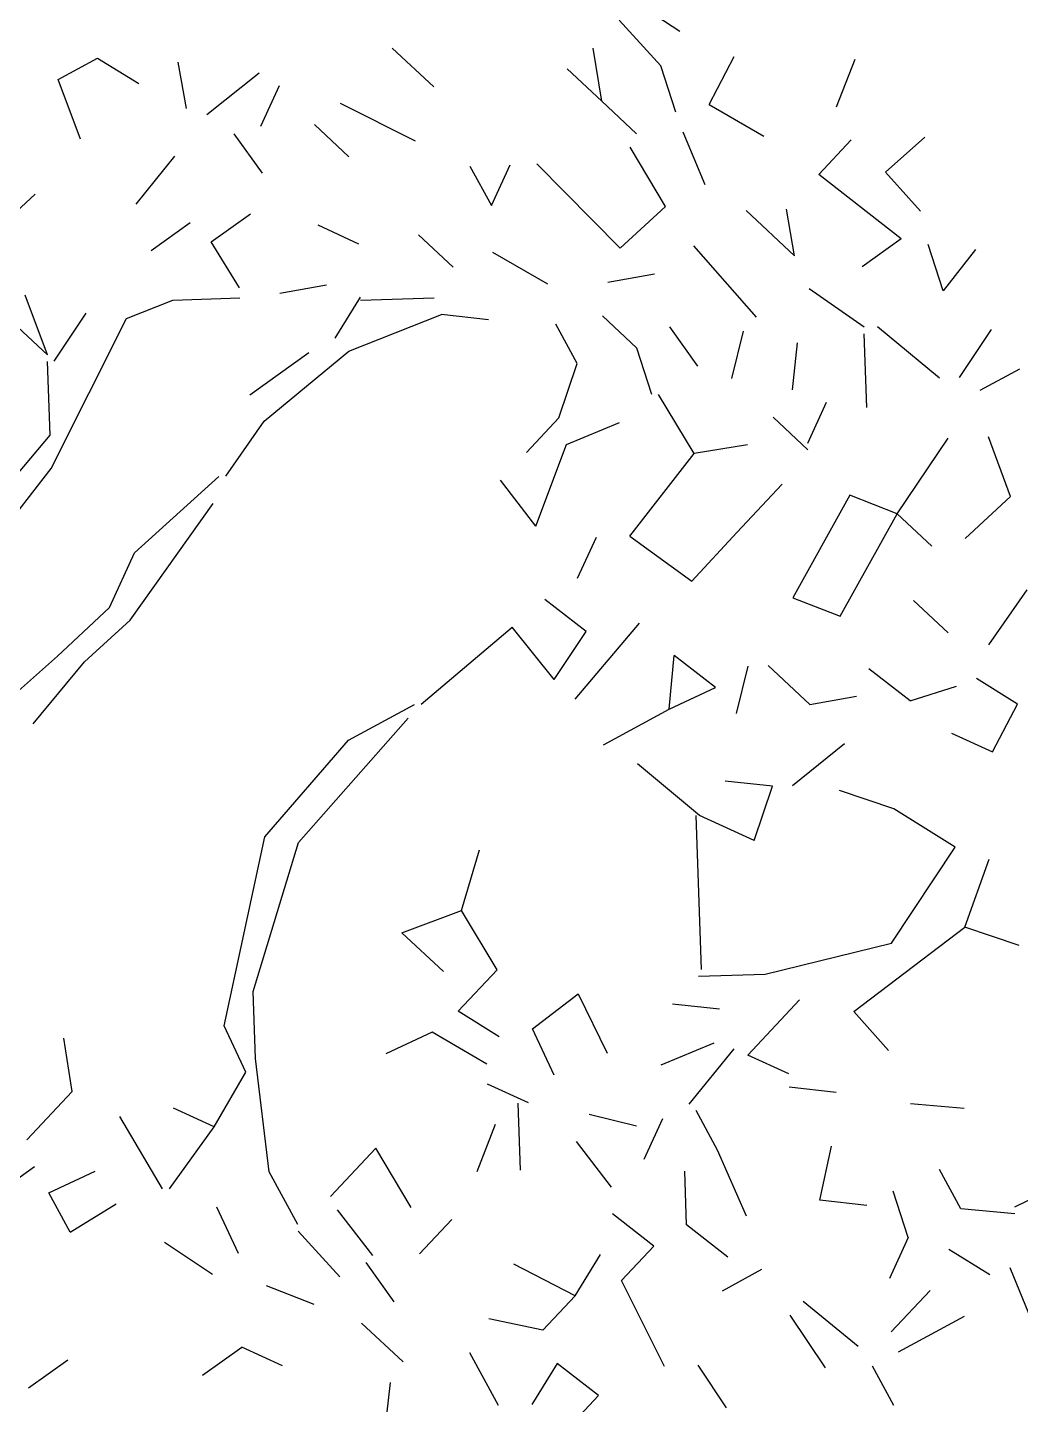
# Model space of a CAD drawing. Header units: metres. Extents: x 10 to 239, y 2 to 253.
# Drawn here: x 102.509 to 103.309, y 183.628 to 184.737 of the extents above; entities that cross this region are included whole.
import ezdxf

# ---------------------------------------------------------------- set-up
doc = ezdxf.new("R2010")
doc.units = ezdxf.units.M
doc.header["$MEASUREMENT"] = 0
doc.layers.add('bloques ARBOLES', color=7, linetype='Continuous', true_color=0xb8d897)

# ---------------------------------------------------------------- blocks, each defined once
blk = doc.blocks.new('arb-alz-77')
at = {"layer": 'bloques ARBOLES', "linetype": 'Continuous'}
for p, q in [((1.6649, 8.2764), (1.5756, 8.3357)), ((1.6649, 8.2764), (1.5756, 8.3357)), ((1.6297, 8.213), (1.5519, 8.2975)), ((1.6297, 8.213), (1.5519, 8.2975)), ((1.2074, 8.1737), (1.1302, 8.246)), ((1.2074, 8.1737), (1.1302, 8.246)), ((1.2074, 8.1737), (1.1302, 8.246)), ((1.5198, 8.1471), (1.504, 8.246)), ((1.5198, 8.1471), (1.504, 8.246)), ((1.5198, 8.1471), (1.504, 8.246)), ((1.5198, 8.1471), (1.504, 8.246)), ((0.5094, 8.1876), (0.5828, 8.2274)), ((0.5094, 8.1876), (0.5828, 8.2274)), ((0.5828, 8.2274), (0.6592, 8.1802)), ((0.5828, 8.2274), (0.6592, 8.1802)), ((0.748, 8.1334), (0.7326, 8.22)), ((1.6574, 8.1267), (1.6297, 8.213)), ((1.6574, 8.1267), (1.6297, 8.213)), ((1.7191, 8.1413), (1.766, 8.23)), ((1.9561, 8.1368), (1.9904, 8.2251)), ((1.9561, 8.1368), (1.9904, 8.2251)), ((1.9561, 8.1368), (1.9904, 8.2251)), ((0.5506, 8.0769), (0.5094, 8.1876)), ((0.7856, 8.1222), (0.8827, 8.2002)), ((0.7856, 8.1222), (0.8827, 8.2002)), ((1.5198, 8.1471), (1.4555, 8.2071)), ((0.886, 8.1007), (0.9209, 8.1765)), ((0.886, 8.1007), (0.9209, 8.1765)), ((0.886, 8.1007), (0.9209, 8.1765)), ((1.1734, 8.073), (1.034, 8.1431)), ((1.5841, 8.0868), (1.5198, 8.1471)), ((1.7191, 8.1413), (1.8208, 8.0823)), ((1.7191, 8.1413), (1.8208, 8.0823)), ((1.7191, 8.1413), (1.8208, 8.0823)), ((0.889, 8.0135), (0.8366, 8.0866)), ((1.0499, 8.0439), (0.9856, 8.104)), ((1.0499, 8.0439), (0.9856, 8.104)), ((1.0499, 8.0439), (0.9856, 8.104)), ((1.7118, 7.9916), (1.6712, 8.0897)), ((1.6384, 7.9517), (1.5725, 8.0616)), ((1.6384, 7.9517), (1.5725, 8.0616)), ((1.9229, 8.0111), (1.983, 8.0754)), ((1.9229, 8.0111), (1.983, 8.0754)), ((1.9229, 8.0111), (1.983, 8.0754)), ((2.0473, 8.0153), (2.1199, 8.0801)), ((2.0473, 8.0153), (2.1199, 8.0801)), ((0.6543, 7.9558), (0.726, 8.0454)), ((1.2746, 8.0265), (1.3145, 7.9532)), ((1.3145, 7.9532), (1.3494, 8.0291)), ((1.3145, 7.9532), (1.3494, 8.0291)), ((1.5539, 7.8741), (1.3991, 8.0307)), ((2.0764, 7.8918), (1.9229, 8.0111)), ((2.112, 7.9427), (2.0473, 8.0153)), ((2.112, 7.9427), (2.0473, 8.0153)), ((2.112, 7.9427), (2.0473, 8.0153)), ((2.112, 7.9427), (2.0473, 8.0153)), ((2.112, 7.9427), (2.0473, 8.0153)), ((0.3822, 7.8968), (0.4669, 7.9744)), ((0.7936, 7.8857), (0.8666, 7.938)), ((0.7936, 7.8857), (0.8666, 7.938)), ((1.6384, 7.9517), (1.5539, 7.8741)), ((1.6384, 7.9517), (1.5539, 7.8741)), ((1.6384, 7.9517), (1.5539, 7.8741)), ((1.6384, 7.9517), (1.5539, 7.8741)), ((1.8781, 7.8601), (1.7882, 7.9443)), ((1.8781, 7.8601), (1.8629, 7.9468)), ((0.6821, 7.8696), (0.755, 7.9219)), ((0.6821, 7.8696), (0.755, 7.9219)), ((0.9919, 7.9174), (1.0678, 7.8825)), ((0.9919, 7.9174), (1.0678, 7.8825)), ((0.8463, 7.8004), (0.7936, 7.8857)), ((0.8463, 7.8004), (0.7936, 7.8857)), ((0.8463, 7.8004), (0.7936, 7.8857)), ((0.8463, 7.8004), (0.7936, 7.8857)), ((0.8463, 7.8004), (0.7936, 7.8857)), ((1.2438, 7.8387), (1.1792, 7.8987)), ((2.0764, 7.8918), (2.0034, 7.8395)), ((2.1544, 7.7948), (2.1266, 7.8809)), ((2.1544, 7.7948), (2.1266, 7.8809)), ((2.1544, 7.7948), (2.1266, 7.8809)), ((1.4192, 7.8072), (1.3175, 7.8661)), ((1.8073, 7.7457), (1.6908, 7.8788)), ((2.2141, 7.8715), (2.1544, 7.7948)), ((2.2141, 7.8715), (2.1544, 7.7948)), ((2.2141, 7.8715), (2.1544, 7.7948)), ((0.9214, 7.7905), (1.0081, 7.8058)), ((0.9214, 7.7905), (1.0081, 7.8058)), ((1.5311, 7.811), (1.6177, 7.8265)), ((1.5311, 7.811), (1.6177, 7.8265)), ((1.5311, 7.811), (1.6177, 7.8265)), ((0.4894, 7.6763), (0.4482, 7.7869)), ((0.4894, 7.6763), (0.4482, 7.7869)), ((0.6365, 7.7435), (0.7226, 7.7776)), ((0.6365, 7.7435), (0.7226, 7.7776)), ((0.7226, 7.7776), (0.8469, 7.7817)), ((0.7226, 7.7776), (0.8469, 7.7817)), ((0.7226, 7.7776), (0.8469, 7.7817)), ((0.7226, 7.7776), (0.8469, 7.7817)), ((1.024, 7.7068), (1.0711, 7.783)), ((1.024, 7.7068), (1.0711, 7.783)), ((1.2082, 7.7815), (1.0713, 7.7769)), ((2.0071, 7.7275), (1.9053, 7.7988)), ((2.0071, 7.7275), (1.9053, 7.7988)), ((2.0071, 7.7275), (1.9053, 7.7988)), ((2.0071, 7.7275), (1.9053, 7.7988)), ((0.5022, 7.6642), (0.5614, 7.7534)), ((0.4894, 7.6763), (0.4251, 7.7363)), ((0.4965, 7.4647), (0.6365, 7.7435)), ((0.4965, 7.4647), (0.6365, 7.7435)), ((1.0497, 7.6826), (1.2218, 7.7507)), ((1.0497, 7.6826), (1.2218, 7.7507)), ((1.0497, 7.6826), (1.2218, 7.7507)), ((1.3093, 7.7412), (1.2218, 7.7507)), ((1.3093, 7.7412), (1.2218, 7.7507)), ((1.3093, 7.7412), (1.2218, 7.7507)), ((1.474, 7.6597), (1.4341, 7.733)), ((1.5851, 7.6883), (1.5208, 7.7484)), ((1.5851, 7.6883), (1.5208, 7.7484)), ((1.5851, 7.6883), (1.5208, 7.7484)), ((1.6983, 7.6547), (1.646, 7.7278)), ((1.6983, 7.6547), (1.646, 7.7278)), ((1.6983, 7.6547), (1.646, 7.7278)), ((2.1474, 7.6326), (2.0321, 7.7283)), ((2.1474, 7.6326), (2.0321, 7.7283)), ((2.1474, 7.6326), (2.0321, 7.7283)), ((1.7613, 7.632), (1.7832, 7.7199)), ((1.7613, 7.632), (1.7832, 7.7199)), ((1.7613, 7.632), (1.7832, 7.7199)), ((1.7613, 7.632), (1.7832, 7.7199)), ((2.0123, 7.5782), (2.0076, 7.715)), ((2.0123, 7.5782), (2.0076, 7.715)), ((2.0123, 7.5782), (2.0076, 7.715)), ((2.0123, 7.5782), (2.0076, 7.715)), ((2.1848, 7.6339), (2.2441, 7.723)), ((2.1848, 7.6339), (2.2441, 7.723)), ((2.1848, 7.6339), (2.2441, 7.723)), ((0.8656, 7.6017), (0.975, 7.6801)), ((0.8656, 7.6017), (0.975, 7.6801)), ((0.892, 7.5528), (1.0497, 7.6826)), ((0.892, 7.5528), (1.0497, 7.6826)), ((1.6128, 7.6021), (1.5851, 7.6883)), ((1.6128, 7.6021), (1.5851, 7.6883)), ((1.6128, 7.6021), (1.5851, 7.6883)), ((1.6128, 7.6021), (1.5851, 7.6883)), ((1.8741, 7.6109), (1.8836, 7.6984)), ((1.8741, 7.6109), (1.8836, 7.6984)), ((1.8741, 7.6109), (1.8836, 7.6984)), ((1.8741, 7.6109), (1.8836, 7.6984)), ((1.8741, 7.6109), (1.8836, 7.6984)), ((0.4944, 7.527), (0.4898, 7.6637)), ((0.4944, 7.527), (0.4898, 7.6637)), ((1.4399, 7.5589), (1.474, 7.6597)), ((1.4399, 7.5589), (1.474, 7.6597)), ((1.4399, 7.5589), (1.474, 7.6597)), ((2.2229, 7.6102), (2.2964, 7.65)), ((2.2229, 7.6102), (2.2964, 7.65)), ((1.6913, 7.4925), (1.6252, 7.6025)), ((1.9024, 7.5122), (1.9372, 7.588)), ((0.8208, 7.4507), (0.892, 7.5528)), ((1.3798, 7.4946), (1.4399, 7.5589)), ((1.454, 7.5095), (1.5524, 7.5502)), ((1.454, 7.5095), (1.5524, 7.5502)), ((1.9027, 7.4997), (1.8385, 7.5599)), ((0.2789, 7.2705), (0.4944, 7.527)), ((0.2789, 7.2705), (0.4944, 7.527)), ((0.2789, 7.2705), (0.4944, 7.527)), ((0.2789, 7.2705), (0.4944, 7.527)), ((0.2789, 7.2705), (0.4944, 7.527)), ((2.0687, 7.3807), (2.1636, 7.521)), ((2.0687, 7.3807), (2.1636, 7.521)), ((2.0687, 7.3807), (2.1636, 7.521)), ((2.0687, 7.3807), (2.1636, 7.521)), ((2.0687, 7.3807), (2.1636, 7.521)), ((2.2794, 7.4129), (2.2384, 7.5235)), ((2.2794, 7.4129), (2.2384, 7.5235)), ((2.2794, 7.4129), (2.2384, 7.5235)), ((1.3969, 7.358), (1.454, 7.5095)), ((1.3969, 7.358), (1.454, 7.5095)), ((1.3969, 7.358), (1.454, 7.5095)), ((1.7904, 7.5085), (1.6913, 7.4925)), ((1.7904, 7.5085), (1.6913, 7.4925)), ((1.7904, 7.5085), (1.6913, 7.4925)), ((1.7904, 7.5085), (1.6913, 7.4925)), ((1.5719, 7.3391), (1.6913, 7.4925)), ((1.5719, 7.3391), (1.6913, 7.4925)), ((1.5719, 7.3391), (1.6913, 7.4925)), ((1.5719, 7.3391), (1.6913, 7.4925)), ((0.3174, 7.2345), (0.4965, 7.4647)), ((0.3174, 7.2345), (0.4965, 7.4647)), ((0.6512, 7.308), (0.8083, 7.4502)), ((0.6512, 7.308), (0.8083, 7.4502)), ((0.6512, 7.308), (0.8083, 7.4502)), ((1.3969, 7.358), (1.3317, 7.4431)), ((1.3969, 7.358), (1.3317, 7.4431)), ((1.3969, 7.358), (1.3317, 7.4431)), ((1.3969, 7.358), (1.3317, 7.4431)), ((1.771, 7.3458), (1.8551, 7.4358)), ((1.771, 7.3458), (1.8551, 7.4358)), ((1.771, 7.3458), (1.8551, 7.4358)), ((0.643, 7.1832), (0.7976, 7.4001)), ((0.643, 7.1832), (0.7976, 7.4001)), ((1.9805, 7.4151), (1.8748, 7.2248)), ((1.9805, 7.4151), (1.8748, 7.2248)), ((2.0687, 7.3807), (1.9805, 7.4151)), ((2.0687, 7.3807), (1.9805, 7.4151)), ((2.1949, 7.3351), (2.2794, 7.4129)), ((2.1949, 7.3351), (2.2794, 7.4129)), ((2.1949, 7.3351), (2.2794, 7.4129)), ((2.1949, 7.3351), (2.2794, 7.4129)), ((2.1949, 7.3351), (2.2794, 7.4129)), ((1.963, 7.1904), (2.0687, 7.3807)), ((2.133, 7.3207), (2.0687, 7.3807)), ((2.133, 7.3207), (2.0687, 7.3807)), ((2.133, 7.3207), (2.0687, 7.3807)), ((2.133, 7.3207), (2.0687, 7.3807)), ((1.6868, 7.2558), (1.771, 7.3458)), ((1.6868, 7.2558), (1.771, 7.3458)), ((1.6868, 7.2558), (1.771, 7.3458)), ((1.4749, 7.2611), (1.5097, 7.3371)), ((1.4749, 7.2611), (1.5097, 7.3371)), ((1.5719, 7.3391), (1.6868, 7.2558)), ((1.5719, 7.3391), (1.6868, 7.2558)), ((1.5719, 7.3391), (1.6868, 7.2558)), ((1.5719, 7.3391), (1.6868, 7.2558)), ((1.5719, 7.3391), (1.6868, 7.2558)), ((0.6049, 7.2068), (0.6512, 7.308)), ((0.6049, 7.2068), (0.6512, 7.308)), ((0.6049, 7.2068), (0.6512, 7.308)), ((0.6049, 7.2068), (0.6512, 7.308)), ((2.2388, 7.1374), (2.3102, 7.2395)), ((1.4907, 7.162), (1.4139, 7.2217)), ((1.8748, 7.2248), (1.963, 7.1904)), ((1.8748, 7.2248), (1.963, 7.1904)), ((1.8748, 7.2248), (1.963, 7.1904)), ((1.8748, 7.2248), (1.963, 7.1904)), ((1.8748, 7.2248), (1.963, 7.1904)), ((1.8748, 7.2248), (1.963, 7.1904)), ((1.8748, 7.2248), (1.963, 7.1904)), ((2.1634, 7.1597), (2.0991, 7.2198)), ((2.1634, 7.1597), (2.0991, 7.2198)), ((0.5083, 7.1163), (0.6049, 7.2068)), ((0.5083, 7.1163), (0.6049, 7.2068)), ((0.5584, 7.1056), (0.643, 7.1832)), ((0.5584, 7.1056), (0.643, 7.1832)), ((0.5584, 7.1056), (0.643, 7.1832)), ((0.5584, 7.1056), (0.643, 7.1832)), ((1.1839, 7.027), (1.3534, 7.1698)), ((1.1839, 7.027), (1.3534, 7.1698)), ((1.4315, 7.0728), (1.3534, 7.1698)), ((1.47, 7.0366), (1.5898, 7.1777)), ((1.4315, 7.0728), (1.4907, 7.162)), ((1.4315, 7.0728), (1.4907, 7.162)), ((1.4315, 7.0728), (1.4907, 7.162)), ((0.4357, 7.0516), (0.5083, 7.1163)), ((0.4357, 7.0516), (0.5083, 7.1163)), ((1.6451, 7.0177), (1.6542, 7.1177)), ((1.7309, 7.0581), (1.6542, 7.1177)), ((0.4627, 6.9903), (0.5584, 7.1056)), ((1.77, 7.0095), (1.7918, 7.0974)), ((1.77, 7.0095), (1.7918, 7.0974)), ((1.77, 7.0095), (1.7918, 7.0974)), ((1.9063, 7.0265), (1.8292, 7.0986)), ((1.9063, 7.0265), (1.8292, 7.0986)), ((1.9063, 7.0265), (1.8292, 7.0986)), ((2.093, 7.0329), (2.0161, 7.0925)), ((2.093, 7.0329), (2.0161, 7.0925)), ((2.093, 7.0329), (2.0161, 7.0925)), ((2.093, 7.0329), (2.0161, 7.0925)), ((2.093, 7.0329), (2.1792, 7.0606)), ((2.093, 7.0329), (2.1792, 7.0606)), ((2.093, 7.0329), (2.1792, 7.0606)), ((2.2924, 7.0272), (2.2162, 7.0744)), ((2.2924, 7.0272), (2.2162, 7.0744)), ((2.2924, 7.0272), (2.2162, 7.0744)), ((1.6451, 7.0177), (1.7309, 7.0581)), ((1.6451, 7.0177), (1.7309, 7.0581)), ((1.6451, 7.0177), (1.7309, 7.0581)), ((1.6451, 7.0177), (1.7309, 7.0581)), ((1.6451, 7.0177), (1.7309, 7.0581)), ((1.9063, 7.0265), (1.993, 7.0419)), ((1.9063, 7.0265), (1.993, 7.0419)), ((1.9063, 7.0265), (1.993, 7.0419)), ((1.9063, 7.0265), (1.993, 7.0419)), ((1.0492, 6.9602), (1.1715, 7.0266)), ((1.5228, 6.9513), (1.6451, 7.0177)), ((1.5228, 6.9513), (1.6451, 7.0177)), ((2.2456, 6.9383), (2.2924, 7.0272)), ((0.956, 6.7703), (1.1599, 7.0013)), ((0.956, 6.7703), (1.1599, 7.0013)), ((0.8933, 6.7805), (1.0492, 6.9602)), ((0.8933, 6.7805), (1.0492, 6.9602)), ((0.8933, 6.7805), (1.0492, 6.9602)), ((0.8933, 6.7805), (1.0492, 6.9602)), ((0.8933, 6.7805), (1.0492, 6.9602)), ((0.8933, 6.7805), (1.0492, 6.9602)), ((2.1698, 6.9732), (2.2456, 6.9383)), ((2.1698, 6.9732), (2.2456, 6.9383)), ((2.1698, 6.9732), (2.2456, 6.9383)), ((2.1698, 6.9732), (2.2456, 6.9383)), ((2.1698, 6.9732), (2.2456, 6.9383)), ((2.1698, 6.9732), (2.2456, 6.9383)), ((1.874, 6.8759), (1.971, 6.9539)), ((1.874, 6.8759), (1.971, 6.9539)), ((1.874, 6.8759), (1.971, 6.9539)), ((1.7015, 6.8203), (1.5862, 6.9161)), ((1.8368, 6.8747), (1.7492, 6.8841)), ((1.8028, 6.7738), (1.8368, 6.8747)), ((1.8028, 6.7738), (1.8368, 6.8747)), ((1.8028, 6.7738), (1.8368, 6.8747)), ((1.8028, 6.7738), (1.8368, 6.8747)), ((2.0624, 6.8325), (1.9616, 6.8665)), ((2.0624, 6.8325), (1.9616, 6.8665)), ((2.0624, 6.8325), (1.9616, 6.8665)), ((2.0624, 6.8325), (1.9616, 6.8665)), ((2.0624, 6.8325), (1.9616, 6.8665)), ((2.1768, 6.7616), (2.0624, 6.8325)), ((2.1768, 6.7616), (2.0624, 6.8325)), ((2.1768, 6.7616), (2.0624, 6.8325)), ((2.1768, 6.7616), (2.0624, 6.8325)), ((2.1768, 6.7616), (2.0624, 6.8325)), ((2.1768, 6.7616), (2.0624, 6.8325)), ((1.705, 6.5339), (1.6953, 6.8201)), ((1.705, 6.5339), (1.6953, 6.8201)), ((1.705, 6.5339), (1.6953, 6.8201)), ((1.705, 6.5339), (1.6953, 6.8201)), ((1.8028, 6.7738), (1.7015, 6.8203)), ((1.8028, 6.7738), (1.7015, 6.8203)), ((1.8028, 6.7738), (1.7015, 6.8203)), ((1.8028, 6.7738), (1.7015, 6.8203)), ((0.818, 6.4293), (0.8933, 6.7805)), ((0.8719, 6.4933), (0.956, 6.7703)), ((0.8719, 6.4933), (0.956, 6.7703)), ((0.8719, 6.4933), (0.956, 6.7703)), ((0.8719, 6.4933), (0.956, 6.7703)), ((1.2591, 6.6434), (1.2926, 6.7566)), ((2.0583, 6.5833), (2.1768, 6.7616)), ((2.1943, 6.6128), (2.2399, 6.7388)), ((2.1943, 6.6128), (2.2399, 6.7388)), ((2.1943, 6.6128), (2.2399, 6.7388)), ((2.1943, 6.6128), (2.2399, 6.7388)), ((2.1943, 6.6128), (2.2399, 6.7388)), ((1.1484, 6.6024), (1.2591, 6.6434)), ((1.1484, 6.6024), (1.2591, 6.6434)), ((1.1484, 6.6024), (1.2591, 6.6434)), ((1.1484, 6.6024), (1.2591, 6.6434)), ((1.325, 6.5336), (1.2591, 6.6434)), ((1.2255, 6.5301), (1.1484, 6.6024)), ((1.2255, 6.5301), (1.1484, 6.6024)), ((1.9879, 6.4563), (2.1943, 6.6128)), ((1.9879, 6.4563), (2.1943, 6.6128)), ((1.9879, 6.4563), (2.1943, 6.6128)), ((1.9879, 6.4563), (2.1943, 6.6128)), ((2.2952, 6.5787), (2.1943, 6.6128)), ((2.2952, 6.5787), (2.1943, 6.6128)), ((2.2952, 6.5787), (2.1943, 6.6128)), ((2.2952, 6.5787), (2.1943, 6.6128)), ((1.8235, 6.5255), (2.0583, 6.5833)), ((1.253, 6.4564), (1.325, 6.5336)), ((1.253, 6.4564), (1.325, 6.5336)), ((1.6992, 6.5214), (1.8235, 6.5255)), ((1.6992, 6.5214), (1.8235, 6.5255)), ((0.8761, 6.369), (0.8719, 6.4933)), ((0.8761, 6.369), (0.8719, 6.4933)), ((0.8761, 6.369), (0.8719, 6.4933)), ((1.391, 6.4237), (1.4761, 6.4888)), ((1.391, 6.4237), (1.4761, 6.4888)), ((1.4761, 6.4888), (1.5296, 6.3786)), ((1.7914, 6.3749), (1.8875, 6.4778)), ((1.7914, 6.3749), (1.8875, 6.4778)), ((1.7914, 6.3749), (1.8875, 6.4778)), ((1.7914, 6.3749), (1.8875, 6.4778)), ((1.3292, 6.4091), (1.253, 6.4564)), ((1.7386, 6.4604), (1.6511, 6.4699)), ((2.0525, 6.3838), (1.9879, 6.4563)), ((2.0525, 6.3838), (1.9879, 6.4563)), ((2.0525, 6.3838), (1.9879, 6.4563)), ((2.0525, 6.3838), (1.9879, 6.4563)), ((0.8582, 6.3435), (0.818, 6.4293)), ((0.8582, 6.3435), (0.818, 6.4293)), ((0.8582, 6.3435), (0.818, 6.4293)), ((1.4314, 6.3379), (1.391, 6.4237)), ((1.4314, 6.3379), (1.391, 6.4237)), ((0.5355, 6.3077), (0.5198, 6.4067)), ((0.5355, 6.3077), (0.5198, 6.4067)), ((0.5355, 6.3077), (0.5198, 6.4067)), ((0.5355, 6.3077), (0.5198, 6.4067)), ((1.2044, 6.4174), (1.1186, 6.3772)), ((1.2044, 6.4174), (1.1186, 6.3772)), ((1.2044, 6.4174), (1.1186, 6.3772)), ((1.2044, 6.4174), (1.1186, 6.3772)), ((1.2044, 6.4174), (1.1186, 6.3772)), ((1.2044, 6.4174), (1.1186, 6.3772)), ((1.2044, 6.4174), (1.1186, 6.3772)), ((1.3061, 6.3585), (1.2044, 6.4174)), ((1.3061, 6.3585), (1.2044, 6.4174)), ((1.3061, 6.3585), (1.2044, 6.4174)), ((1.3061, 6.3585), (1.2044, 6.4174)), ((1.3061, 6.3585), (1.2044, 6.4174)), ((1.3061, 6.3585), (1.2044, 6.4174)), ((1.3061, 6.3585), (1.2044, 6.4174)), ((1.3061, 6.3585), (1.2044, 6.4174)), ((1.3061, 6.3585), (1.2044, 6.4174)), ((1.3061, 6.3585), (1.2044, 6.4174)), ((1.63, 6.357), (1.7284, 6.3978)), ((1.6823, 6.2841), (1.766, 6.3865)), ((1.6823, 6.2841), (1.766, 6.3865)), ((1.8673, 6.34), (1.7914, 6.3749)), ((1.8673, 6.34), (1.7914, 6.3749)), ((1.8673, 6.34), (1.7914, 6.3749)), ((0.9018, 6.1581), (0.8761, 6.369)), ((0.7994, 6.2418), (0.8582, 6.3435)), ((0.7994, 6.2418), (0.8582, 6.3435)), ((0.7994, 6.2418), (0.8582, 6.3435)), ((1.3833, 6.2865), (1.3074, 6.3212)), ((1.3833, 6.2865), (1.3074, 6.3212)), ((0.4514, 6.2176), (0.5355, 6.3077)), ((1.9556, 6.3057), (1.8681, 6.3153)), ((1.9556, 6.3057), (1.8681, 6.3153)), ((1.9556, 6.3057), (1.8681, 6.3153)), ((1.9556, 6.3057), (1.8681, 6.3153)), ((1.9556, 6.3057), (1.8681, 6.3153)), ((1.9556, 6.3057), (1.8681, 6.3153)), ((0.7994, 6.2418), (0.7235, 6.2766)), ((0.7994, 6.2418), (0.7235, 6.2766)), ((0.7994, 6.2418), (0.7235, 6.2766)), ((0.7994, 6.2418), (0.7235, 6.2766)), ((0.7994, 6.2418), (0.7235, 6.2766)), ((0.7994, 6.2418), (0.7235, 6.2766)), ((0.7994, 6.2418), (0.7235, 6.2766)), ((0.7994, 6.2418), (0.7235, 6.2766)), ((1.3688, 6.1613), (1.3646, 6.2858)), ((1.3688, 6.1613), (1.3646, 6.2858)), ((1.7351, 6.1987), (1.6952, 6.272)), ((1.7351, 6.1987), (1.6952, 6.272)), ((1.7351, 6.1987), (1.6952, 6.272)), ((1.7351, 6.1987), (1.6952, 6.272)), ((2.0933, 6.2854), (2.1933, 6.2764)), ((0.7036, 6.1265), (0.6243, 6.2608)), ((0.7036, 6.1265), (0.6243, 6.2608)), ((0.7036, 6.1265), (0.6243, 6.2608)), ((0.7161, 6.1268), (0.7994, 6.2418)), ((0.7161, 6.1268), (0.7994, 6.2418)), ((0.7161, 6.1268), (0.7994, 6.2418)), ((1.2879, 6.1586), (1.3223, 6.247)), ((1.2879, 6.1586), (1.3223, 6.247)), ((1.2879, 6.1586), (1.3223, 6.247)), ((1.2879, 6.1586), (1.3223, 6.247)), ((1.2879, 6.1586), (1.3223, 6.247)), ((1.4961, 6.2653), (1.5841, 6.2434)), ((1.5986, 6.1816), (1.6334, 6.2575)), ((1.0155, 6.1121), (1.0997, 6.202)), ((1.0155, 6.1121), (1.0997, 6.202)), ((1.1656, 6.0921), (1.0997, 6.202)), ((1.1656, 6.0921), (1.0997, 6.202)), ((1.1656, 6.0921), (1.0997, 6.202)), ((1.1656, 6.0921), (1.0997, 6.202)), ((1.538, 6.1298), (1.473, 6.2147)), ((1.538, 6.1298), (1.473, 6.2147)), ((1.7889, 6.076), (1.7351, 6.1987)), ((1.7889, 6.076), (1.7351, 6.1987)), ((1.7889, 6.076), (1.7351, 6.1987)), ((1.7889, 6.076), (1.7351, 6.1987)), ((1.7889, 6.076), (1.7351, 6.1987)), ((1.7889, 6.076), (1.7351, 6.1987)), ((1.7889, 6.076), (1.7351, 6.1987)), ((1.925, 6.1054), (1.9465, 6.2058)), ((1.925, 6.1054), (1.9465, 6.2058)), ((1.925, 6.1054), (1.9465, 6.2058)), ((1.925, 6.1054), (1.9465, 6.2058)), ((0.3926, 6.116), (0.4654, 6.1682)), ((0.4921, 6.1193), (0.5779, 6.1596)), ((0.9549, 6.0602), (0.9018, 6.1581)), ((1.6774, 6.0597), (1.674, 6.1592)), ((1.6774, 6.0597), (1.674, 6.1592)), ((2.1871, 6.0894), (2.1472, 6.1627)), ((2.1871, 6.0894), (2.1472, 6.1627)), ((2.397, 6.1463), (2.2867, 6.0927)), ((2.397, 6.1463), (2.2867, 6.0927)), ((2.397, 6.1463), (2.2867, 6.0927)), ((2.397, 6.1463), (2.2867, 6.0927)), ((2.397, 6.1463), (2.2867, 6.0927)), ((0.532, 6.046), (0.4921, 6.1193)), ((0.532, 6.046), (0.4921, 6.1193)), ((2.0893, 6.0363), (2.0614, 6.1225)), ((2.0893, 6.0363), (2.0614, 6.1225)), ((2.0893, 6.0363), (2.0614, 6.1225)), ((0.532, 6.046), (0.6174, 6.0986)), ((0.8446, 6.0067), (0.8045, 6.0925)), ((0.8446, 6.0067), (0.8045, 6.0925)), ((0.8446, 6.0067), (0.8045, 6.0925)), ((2.0126, 6.0959), (1.925, 6.1054)), ((2.2872, 6.0802), (2.1871, 6.0894)), ((1.094, 6.0027), (1.0288, 6.0876)), ((1.181, 6.0056), (1.241, 6.0699)), ((1.181, 6.0056), (1.241, 6.0699)), ((1.181, 6.0056), (1.241, 6.0699)), ((1.6164, 6.0203), (1.5397, 6.08)), ((1.6164, 6.0203), (1.5397, 6.08)), ((1.6164, 6.0203), (1.5397, 6.08)), ((1.6164, 6.0203), (1.5397, 6.08)), ((1.033, 5.9631), (0.9554, 6.0478)), ((1.7542, 5.9999), (1.6774, 6.0597)), ((1.7542, 5.9999), (1.6774, 6.0597)), ((0.7961, 5.9676), (0.7069, 6.0268)), ((0.7961, 5.9676), (0.7069, 6.0268)), ((0.7961, 5.9676), (0.7069, 6.0268)), ((0.7961, 5.9676), (0.7069, 6.0268)), ((1.5564, 5.956), (1.6164, 6.0203)), ((1.5564, 5.956), (1.6164, 6.0203)), ((2.0893, 6.0363), (2.0544, 5.9603)), ((2.0893, 6.0363), (2.0544, 5.9603)), ((2.2411, 5.9666), (2.1648, 6.0139)), ((2.2411, 5.9666), (2.1648, 6.0139)), ((1.1341, 5.9167), (1.0819, 5.9897)), ((1.1341, 5.9167), (1.0819, 5.9897)), ((1.1341, 5.9167), (1.0819, 5.9897)), ((1.1341, 5.9167), (1.0819, 5.9897)), ((1.1341, 5.9167), (1.0819, 5.9897)), ((1.4702, 5.9281), (1.3561, 5.9865)), ((1.4702, 5.9281), (1.3561, 5.9865)), ((1.4702, 5.9281), (1.5173, 6.0044)), ((1.7439, 5.9374), (1.8173, 5.9773)), ((1.7439, 5.9374), (1.8173, 5.9773)), ((2.2779, 5.9803), (2.3186, 5.8821)), ((2.2779, 5.9803), (2.3186, 5.8821)), ((2.2779, 5.9803), (2.3186, 5.8821)), ((2.2779, 5.9803), (2.3186, 5.8821)), ((0.9849, 5.9117), (0.8965, 5.9462)), ((1.6364, 5.7967), (1.5564, 5.956)), ((1.6364, 5.7967), (1.5564, 5.956)), ((2.0577, 5.8608), (2.13, 5.9379)), ((1.4702, 5.9281), (1.4099, 5.8639)), ((1.4702, 5.9281), (1.4099, 5.8639)), ((1.4702, 5.9281), (1.4099, 5.8639)), ((1.9964, 5.8338), (1.894, 5.9175)), ((1.4099, 5.8639), (1.3096, 5.8853)), ((1.4099, 5.8639), (1.3096, 5.8853)), ((1.4099, 5.8639), (1.3096, 5.8853)), ((1.4099, 5.8639), (1.3096, 5.8853)), ((1.4099, 5.8639), (1.3096, 5.8853)), ((1.9355, 5.7943), (1.8699, 5.8918)), ((1.9355, 5.7943), (1.8699, 5.8918)), ((1.9355, 5.7943), (1.8699, 5.8918)), ((1.9355, 5.7943), (1.8699, 5.8918)), ((2.0714, 5.8239), (2.1938, 5.8903)), ((1.1504, 5.8052), (1.0733, 5.8773)), ((1.1504, 5.8052), (1.0733, 5.8773)), ((0.7776, 5.7802), (0.8505, 5.8325)), ((0.7776, 5.7802), (0.8505, 5.8325)), ((0.9265, 5.7976), (0.8505, 5.8325)), ((0.9265, 5.7976), (0.8505, 5.8325)), ((0.4545, 5.7568), (0.5274, 5.8092)), ((0.4545, 5.7568), (0.5274, 5.8092)), ((0.4545, 5.7568), (0.5274, 5.8092)), ((0.4545, 5.7568), (0.5274, 5.8092)), ((0.4545, 5.7568), (0.5274, 5.8092)), ((0.4545, 5.7568), (0.5274, 5.8092)), ((0.4545, 5.7568), (0.5274, 5.8092)), ((0.4545, 5.7568), (0.5274, 5.8092)), ((0.4545, 5.7568), (0.5274, 5.8092)), ((0.4545, 5.7568), (0.5274, 5.8092)), ((0.4545, 5.7568), (0.5274, 5.8092)), ((1.3275, 5.7241), (1.2744, 5.8218)), ((1.4371, 5.8024), (1.3898, 5.7262)), ((1.4371, 5.8024), (1.3898, 5.7262)), ((1.4371, 5.8024), (1.3898, 5.7262)), ((1.4371, 5.8024), (1.3898, 5.7262)), ((1.5138, 5.7428), (1.4371, 5.8024)), ((1.5138, 5.7428), (1.4371, 5.8024)), ((1.7513, 5.7197), (1.6987, 5.7989)), ((1.7513, 5.7197), (1.6987, 5.7989)), ((1.7513, 5.7197), (1.6987, 5.7989)), ((2.0624, 5.7239), (2.0226, 5.7973)), ((1.1172, 5.6796), (1.1268, 5.767)), ((1.4536, 5.6785), (1.5138, 5.7428)), ((1.4536, 5.6785), (1.5138, 5.7428))]:
    blk.add_line(p, q, dxfattribs=at)

msp = doc.modelspace()

# ---------------------------------------------------------------- block references
at = {"layer": 'bloques ARBOLES', "color": 2, "xscale": 0.433568186266492, "yscale": 0.433568186266492, "zscale": 0.433568186266492}
msp.add_blockref('arb-alz-77', (102.31266, 181.14546), dxfattribs=at)

doc.saveas('drawing.dxf')
